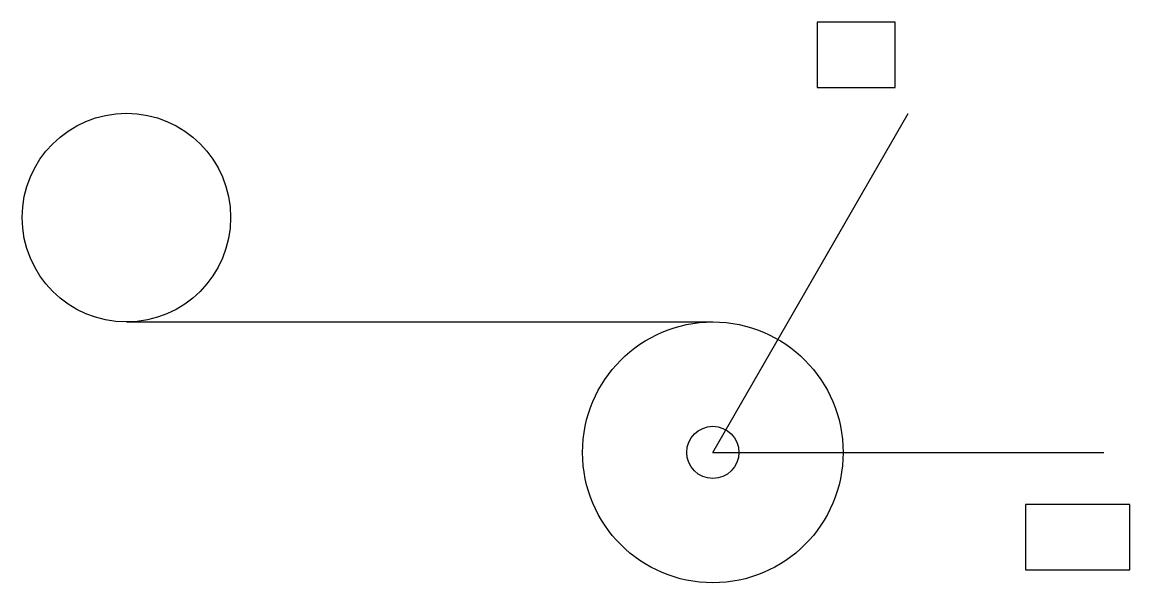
# Model space of a CAD drawing. Header units: millimetres. Extents: x -53 to 32, y -10 to 33.
import ezdxf

# ---------------------------------------------------------------- set-up
doc = ezdxf.new("R2010")
doc.units = ezdxf.units.MM

msp = doc.modelspace()

# ---------------------------------------------------------------- linework, layer by layer
at = {"layer": 'CLOSED_STOP'}
for p, q in [((14, 32.981), (8, 32.981)), ((8, 32.981), (8, 27.981)), ((14, 27.981), (14, 32.981)), ((8, 27.981), (14, 27.981))]:
    msp.add_line(p, q, dxfattribs=at)
at = {"layer": 'FINGER_END'}
msp.add_line((0, 0), (15, 25.981), dxfattribs=at)
at = {"layer": 'FINGER_START'}
msp.add_line((0, 0), (30, 0), dxfattribs=at)
at = {"layer": 'HINGE'}
msp.add_circle((0, 0), 2, dxfattribs=at)
at = {"layer": 'OPEN_STOP'}
for p, q in [((32, -4), (24, -4)), ((24, -4), (24, -9)), ((32, -9), (32, -4)), ((24, -9), (32, -9))]:
    msp.add_line(p, q, dxfattribs=at)
at = {"layer": 'SECTOR_PITCH'}
msp.add_circle((0, 0), 10, dxfattribs=at)
at = {"layer": 'SPOOL_PITCH'}
msp.add_circle((-45, 18), 8, dxfattribs=at)
at = {"layer": 'TENDON'}
msp.add_line((-45, 10), (0, 10), dxfattribs=at)

doc.saveas('drawing.dxf')
